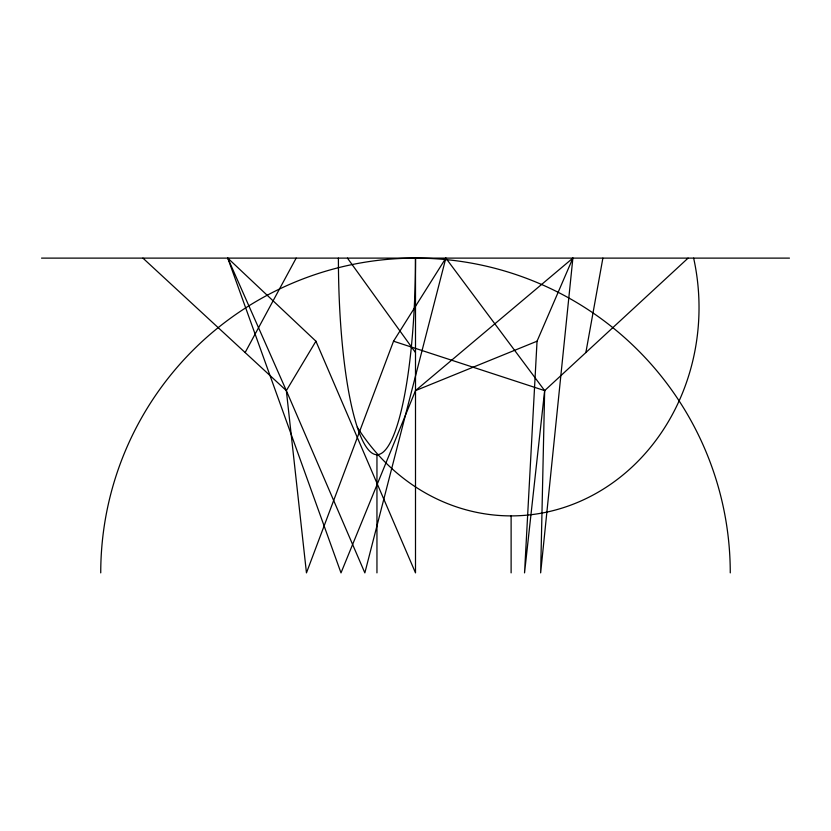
<?xml version="1.0" encoding="UTF-8"?>
<svg xmlns="http://www.w3.org/2000/svg" width="831" height="831" viewBox="0 0 831 831"><rect width="100%" height="100%" fill="white"/><g stroke="black" fill="none" stroke-linecap="round" stroke-linejoin="round"><path stroke-width="1.25" d="M227.777 258.119L286.342 390.622L306.462 572.881L393.53 341.209L445.842 258.119L544.658 390.622L540.649 572.881L572.881 258.119L415.5 390.622L341.001 572.881L227.777 258.119L315.925 341.209L415.5 572.881L415.5 258.119A314.762 314.762 0 0 0 100.738 572.881M572.881 258.119L537.044 341.209L524.538 572.881L544.658 390.622L688.089 258.119M585.865 352.552L602.88 258.119M445.842 258.119L364.851 572.881L286.342 390.622L142.911 258.119M245.135 352.552L296.168 258.119M286.342 390.622L315.925 341.209M415.5 390.622L537.044 341.209M41.55 258.119L789.45 258.119M393.53 341.209L544.658 390.622M347.462 258.119L415.5 352.552M511.117 515.885L511.117 572.881M376.952 454.692L376.952 572.881M730.262 572.881A314.762 314.762 0 0 0 415.5 258.119A196.563 38.548 90 0 1 396.034 428.9A196.563 38.548 90 0 1 357.299 427.238A196.563 38.548 -90 0 1 338.404 258.119M693.646 258.119A208.29 187.899 -90 0 1 588.732 497.291A208.29 187.899 -90 0 1 357.299 427.238"/></g></svg>
